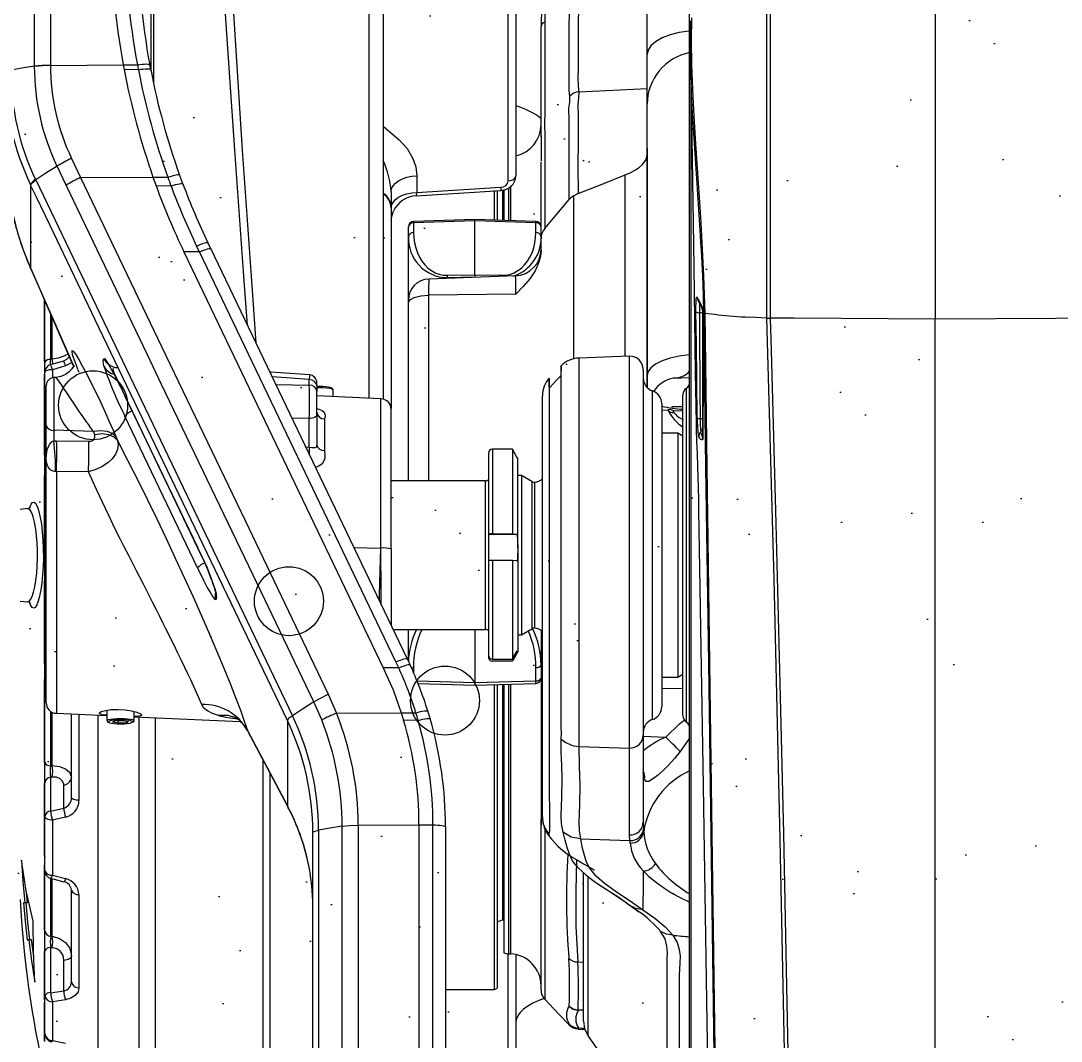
# Model space of a CAD drawing. Header units: millimetres. Extents: x -383313 to -161684, y -117025 to 99224.
# Drawn here: x -329098.6 to -328706.5, y 33481.5 to 33866.1 of the extents above; entities that cross this region are included whole.
import ezdxf

# ---------------------------------------------------------------- set-up
doc = ezdxf.new("R2010")
doc.units = ezdxf.units.MM
doc.header["$MEASUREMENT"] = 0
doc.linetypes.add('ESKD_shtrihpunktir', pattern=[18, 15, -1, 1, -1])
doc.layers.add('Робот', color=30, linetype='Continuous')

# ---------------------------------------------------------------- blocks, each defined once
blk = doc.blocks.new('ККМ-2.2.00.00.00 Пьедестал')
at = {"color": 140}
for centre in [(354.8, -684.7), (317.34, -743.5), (243.5, -817.34)]:
    blk.add_circle(centre, 13, dxfattribs=at)
blk = doc.blocks.new('Робот ABB IRB660_3.15 (сверху)')
at = {"layer": 'Робот', "color": 30}
for p, q in [((234.5, 605.45), (234.5, 404.62)), ((92.5, 560.97), (92.5, 10.36)), ((250.71, 382.17), (250.71, 548.96)), ((253.18, 548.22), (253.18, 377.51)), ((299.99, 525.76), (299.99, 360.97)), ((315.5, 360.3), (315.5, 524.95)), ((158, 450.54), (158, 515.35)), ((160.9, 516.35), (160.9, 450.24)), ((293.88, 361.24), (293.88, 515.73)), ((184.5, 402.45), (184.5, 510.13)), ((189.24, 509.35), (189.24, 401.67)), ((194.5, 401.62), (194.5, 509.3)), ((184.5, 422.38), (184.5, 486.03)), ((332.66, 482.92), (327.73, 483.94)), ((332.66, 468.34), (332.66, 482.92)), ((335.5, 483.34), (335.5, 468.43)), ((335.5, 482.62), (335.5, 480.82)), ((335.65, 483.04), (335.65, 468.76)), ((130.89, 481.01), (130.47, 481.68)), ((130.88, 481), (130.91, 481.02)), ((134.51, 478.64), (131.93, 478.77)), ((132.09, 478.43), (134.5, 478.27)), ((134.5, 478.27), (134.51, 478.61)), ((335.5, 480.58), (335.5, 480.53)), ((335.5, 480.46), (335.5, 466.07)), ((134.37, 478.21), (132.1, 478.36)), ((132.5, 475.6), (132.5, 419.7)), ((137.87, 477.06), (137.86, 476.73)), ((137.87, 477.08), (137.87, 477.06)), ((158, 471.68), (158, 475.05)), ((132.5, 471.52), (134.42, 471.55)), ((134.55, 471.42), (132.5, 471.38)), ((158, 450.54), (158, 471.68)), ((147.12, 467.22), (147.12, 467.22)), ((327.73, 467.6), (332.66, 468.34)), ((335.65, 467.58), (335.65, 449.45)), ((148.5, 463.79), (148.5, 399.63)), ((166, 463.75), (165, 463.17)), ((165, 348.78), (165, 463.17)), ((184.5, 463.75), (166, 463.75)), ((166, 463.75), (166, 348.81)), ((322.66, 427.91), (322.66, 463.05)), ((333.33, 464.9), (328.4, 464.17)), ((328.4, 464.17), (328.4, 452.66)), ((333.33, 447.94), (333.33, 464.9)), ((335.5, 466.07), (335.5, 449.11)), ((325.5, 460.86), (325.5, 426.19)), ((134.67, 453.3), (132.5, 453.4)), ((339.7, 451.17), (340.52, 445)), ((160.76, 450.25), (159.87, 450.29)), ((159.87, 450.29), (159.87, 348.63)), ((160.76, 348.65), (160.76, 450.25)), ((162.5, 348.7), (162.5, 449.84)), ((332.74, 447.98), (333.33, 447.94)), ((335.5, 449.11), (335.5, 441.55)), ((332.74, 443.66), (332.74, 422.07)), ((333.33, 443.62), (332.74, 443.66)), ((333.33, 421.91), (333.33, 443.62)), ((340.52, 445), (341.53, 445)), ((342.13, 445), (341.53, 445)), ((335.5, 441.55), (335.5, 416.32)), ((335.65, 441.32), (335.65, 416.72)), ((163, 437.5), (162.5, 437.5)), ((165, 438.23), (163, 437.5)), ((163, 348.72), (163, 437.5)), ((113.97, 432.68), (111.61, 434.41)), ((112.01, 434.16), (115.25, 431.87)), ((342.07, 431), (342.39, 427.27)), ((342.07, 431), (343.07, 431)), ((343.07, 431), (343.57, 431)), ((184.5, 419.59), (184.5, 422.38)), ((332.66, 420.56), (327.73, 421.89)), ((332.66, 399.88), (332.66, 420.56)), ((335.5, 418.94), (335.5, 398.53)), ((335.5, 416.32), (335.5, 414.22)), ((335.5, 413.61), (335.5, 413.82)), ((335.65, 413.26), (335.65, 386.09)), ((114.93, 408.52), (115.03, 407.59)), ((115.03, 407.59), (115.17, 405.46)), ((115.17, 405.46), (115.17, 372.7)), ((145.33, 406.06), (145.19, 406.19)), ((110, 400.58), (109.87, 403.11)), ((110, 367.86), (110, 400.58)), ((148.5, 328.47), (148.5, 401.86)), ((194.5, 401.62), (189.24, 401.67)), ((217.41, 401.81), (194.5, 401.62)), ((217.41, 401.71), (217.41, 401.81)), ((232.35, 403.66), (232.35, 403.66)), ((148, 398.57), (148, 239.93)), ((327.73, 398.72), (332.66, 399.88)), ((333.33, 396.44), (328.4, 395.3)), ((333.33, 383.66), (333.33, 396.44)), ((335.5, 398.53), (335.5, 385.76)), ((244.12, 362.36), (244.12, 394.49)), ((259.19, 366.04), (244.12, 394.49)), ((322.66, 359.98), (322.66, 392.44)), ((328.4, 395.3), (328.4, 386.63)), ((325.5, 391.19), (325.5, 359.86)), ((109.51, 384.37), (110, 381.76)), ((335.5, 385.76), (335.5, 378.21)), ((332.74, 383.62), (333.33, 383.66)), ((333.33, 379.35), (332.74, 379.31)), ((332.74, 379.31), (332.74, 359.21)), ((333.33, 358.87), (333.33, 379.35)), ((335.5, 378.21), (335.5, 346.51)), ((335.65, 377.96), (335.65, 346.87)), ((92.5, 368.99), (96.12, 373.97)), ((115.17, 372.7), (115.17, 225.02)), ((134.27, 372.06), (115.17, 372.7)), ((110, 368.27), (101.52, 368.54)), ((110, 230.02), (110, 367.86)), ((93.75, 237.11), (93.75, 362.89)), ((106.5, 361.93), (106.5, 238.07)), ((190.27, 361.71), (190.27, 361.74)), ((194.81, 362.27), (200.3, 362.23)), ((201.18, 359.4), (200.3, 362.23)), ((231.17, 362.12), (234.14, 355.33)), ((301.89, 360.89), (261.93, 362.63)), ((301.89, 362.32), (301.89, 358.9)), ((303.93, 362.69), (304.77, 363.17)), ((306.16, 362.34), (303.93, 362.69)), ((304.77, 363.17), (307.84, 363.3)), ((304.77, 362.56), (304.77, 363.17)), ((305.78, 362.12), (306.68, 362.1)), ((309.23, 362.46), (306.16, 362.34)), ((307.84, 363.3), (310.07, 362.94)), ((307.84, 362.41), (307.84, 363.3)), ((310.07, 362.94), (309.23, 362.46)), ((312.11, 358.45), (312.11, 362.32)), ((95, 360.45), (95, 239.55)), ((103, 242.84), (103, 357.16)), ((191.15, 358.78), (191.15, 358.82)), ((201.18, 359.4), (195.66, 359.45)), ((225.56, 359.57), (201.18, 359.4)), ((228.68, 352.44), (225.56, 359.57)), ((331.17, 359.61), (312.11, 360.44)), ((331.17, 268.49), (331.17, 359.61)), ((335, 355.61), (335, 263.49)), ((95, 350.21), (103, 350.37)), ((173.5, 349.03), (150.44, 348.35)), ((194.87, 348.4), (173.5, 349.03)), ((173.5, 347.99), (173.5, 349.03)), ((97, 346), (95, 344.85)), ((103, 346), (97, 346)), ((97, 254), (97, 346)), ((173.5, 347.99), (150.45, 347.31)), ((150.45, 347.31), (150.45, 342.36)), ((173.5, 328), (173.5, 347.99)), ((195.31, 347.35), (173.5, 347.99)), ((335.5, 346.51), (335.5, 341.41)), ((196.55, 342.36), (196.55, 344.4)), ((197.85, 341.3), (197.84, 341.35)), ((202.13, 342.48), (207.96, 342.43)), ((202.13, 342.48), (203.18, 340.24)), ((283.1, 185.65), (207.96, 342.43)), ((335.5, 341.41), (335.5, 339.31)), ((159.32, 339.95), (166.8, 339.95)), ((159.32, 301.98), (159.32, 339.19)), ((166.8, 339.19), (159.32, 339.19)), ((166.8, 301.98), (166.8, 339.19)), ((168.3, 336.77), (168.3, 338.44)), ((168.3, 302.09), (168.3, 337.68)), ((198.5, 339.9), (198.5, 328)), ((198.93, 338.98), (272.99, 184.45)), ((203.18, 340.24), (277.24, 185.71)), ((335.5, 339.31), (335.5, 316)), ((335.65, 341.12), (335.65, 309.67)), ((157.3, 297.23), (157.3, 336.39)), ((157.5, 336.02), (157.3, 336.39)), ((157.5, 336.77), (157.93, 336.77)), ((168.3, 336.02), (168.3, 336.77)), ((155.87, 330), (152, 327.77)), ((157.3, 330), (155.87, 330)), ((155.87, 270), (155.87, 330)), ((151, 272.5), (151, 327.5)), ((152, 272.23), (152, 327.77)), ((204.2, 328), (169.41, 328)), ((169.41, 328), (169.41, 272)), ((205, 297.66), (205, 326.32)), ((335.5, 316), (335.5, 309.34)), ((344.81, 317.28), (342.02, 317.58)), ((335.5, 309.34), (335.5, 302.96)), ((159.32, 301.98), (166.8, 301.98)), ((168.3, 292.25), (168.3, 302.22)), ((277.92, 304.8), (305.35, 247.57)), ((335.5, 302.96), (335.5, 269.62)), ((335.65, 302.64), (335.65, 300)), ((335.65, 300), (335.65, 269.93)), ((157.3, 297.23), (157.3, 263.51)), ((157.5, 292.25), (157.3, 297.23)), ((205, 297.66), (205, 245.04)), ((209.04, 297.31), (208.83, 297.32)), ((218.98, 297.14), (209.04, 297.31)), ((305.32, 240.06), (277.91, 297.25)), ((305.35, 239.98), (277.92, 297.21)), ((157.5, 292.25), (168.3, 292.25)), ((159.32, 260.05), (159.32, 292)), ((166.8, 292), (159.32, 292)), ((166.8, 260.05), (166.8, 292)), ((168.3, 292.12), (168.3, 292.25)), ((168.3, 261.56), (168.3, 292.12)), ((342.03, 282.42), (344.81, 282.72)), ((152, 272.23), (155.87, 270)), ((169.41, 272), (205, 272)), ((190.92, 201.96), (190.92, 272)), ((198.5, 272), (198.5, 204.83)), ((155.87, 270), (157.3, 270)), ((319.06, 268.57), (331.17, 268.49)), ((331.17, 268.49), (331.48, 268.48)), ((335.5, 269.62), (335.5, 262.7)), ((157.3, 263.61), (157.5, 263.23)), ((168.3, 262.32), (168.3, 263.98)), ((335, 263.49), (335, 251.04)), ((159.32, 260.05), (166.8, 260.05)), ((235.84, 259.3), (235.84, 248.49)), ((237.19, 259.16), (235.84, 259.3)), ((335.5, 262.7), (335.5, 253.7)), ((335.65, 262.35), (335.65, 231.78)), ((87.5, 255.59), (87.5, 207.77)), ((95, 255.15), (97, 254)), ((233, 247.16), (233, 258.48)), ((308.67, 255.57), (308.18, 256.76)), ((331.09, 256.86), (318.99, 257)), ((332.16, 256.88), (331.09, 256.86)), ((332.16, 252.94), (332.16, 256.88)), ((97, 254), (103, 254)), ((110, 250.34), (110, 253.65)), ((316.7, 254.64), (317.18, 253.44)), ((317.18, 253.44), (332.16, 252.94)), ((332.16, 233.07), (332.16, 252.94)), ((335, 251.85), (335, 244.39)), ((335, 251.04), (335, 236.06)), ((335.5, 253.7), (335.5, 231.02)), ((233, 247.16), (233, 238.34)), ((235.84, 248.49), (242.36, 248.38)), ((95, 245.71), (98.44, 245.62)), ((99.1, 244), (95, 244)), ((99.1, 244.53), (99.1, 244)), ((205, 169.07), (205, 244.65)), ((208, 35.19), (208, 241.14)), ((208.82, 241.02), (233, 239.97)), ((213.26, 240.83), (213.26, 34.85)), ((226.89, 240.23), (226.89, 237.68)), ((108.5, 236.88), (108.5, 149.11)), ((108.5, 205.79), (108.5, 236.88)), ((108.5, 197.46), (108.5, 236.88)), ((232, 236.88), (233, 236.89)), ((233, 236.29), (233, 238.34)), ((233, 236.29), (233, 235.02)), ((248.45, 235.67), (235.84, 235.88)), ((235.84, 235.88), (235.84, 233.83)), ((98.53, 233.28), (92.5, 233.06)), ((140.89, 228.85), (141.05, 232.35)), ((235.78, 232.03), (250.38, 230.98)), ((235.84, 233.83), (249.81, 232.83)), ((331.27, 233.02), (332.16, 233.07)), ((332.66, 230.08), (332.66, 233.13)), ((335.5, 231.51), (335.5, 227.26)), ((140.87, 228.53), (140.89, 228.85)), ((250.38, 230.98), (250.72, 230.93)), ((323.03, 229.98), (322.91, 230.33)), ((327.73, 228.65), (332.66, 230.08)), ((333.33, 228.14), (328.4, 226.73)), ((115.17, 225.02), (134.27, 225.69)), ((116.8, 225.08), (116.8, 156.67)), ((136.08, 225.92), (136.08, 164.61)), ((333.33, 226.2), (332.74, 226.03)), ((332.74, 226.03), (332.74, 210.46)), ((333.33, 209.11), (333.33, 226.2)), ((335.5, 227.26), (335.5, 204.09)), ((335.65, 226.88), (335.65, 203.81)), ((0, 90.1), (0, 210.98)), ((62.11, 210.65), (62.11, 210.65)), ((62.11, 73.96), (62.11, 210.65)), ((63.38, 210.61), (63.38, 210.61)), ((63.38, 210.61), (63.38, 74.23)), ((81.84, 209.44), (86.78, 208.89)), ((86.78, 208.89), (86.78, 208.89)), ((108.5, 146.63), (108.5, 205.79)), ((198.5, 204.83), (198.5, 179.92)), ((157.98, 201.64), (190.92, 201.96)), ((108.5, 187.43), (108.5, 197.46)), ((158.12, 194.66), (190.81, 195.91)), ((173.5, 194.36), (163.11, 194.51)), ((173.49, 195.25), (173.5, 195.25)), ((173.5, 195.25), (183.89, 195.4)), ((173.5, 195.25), (173.5, 195.25)), ((173.5, 194.36), (173.5, 195.25)), ((183.89, 194.51), (173.5, 194.36)), ((173.5, 194.36), (173.5, 173.94)), ((183.89, 195.4), (183.89, 195.64)), ((340.88, 160.45), (340.88, 191.81)), ((340.88, 191.81), (341, 191.61)), ((148.5, 184.99), (148.5, 180.74)), ((272.99, 184.45), (274.07, 182.21)), ((277.24, 185.71), (283.1, 185.65)), ((277.24, 185.71), (278.32, 183.47)), ((148.5, 180.74), (148.5, 151.75)), ((147.12, 176.88), (137.89, 165.97)), ((150.45, 178.41), (150.45, 174.69)), ((196.55, 174.69), (196.55, 178.41)), ((198.5, 179.92), (198.5, 176.19)), ((150.44, 174.19), (173.5, 173.45)), ((150.45, 174.69), (173.5, 173.94)), ((159.87, 173.89), (159.87, 160.81)), ((160.76, 161.48), (160.76, 173.86)), ((162.5, 162.17), (162.5, 173.8)), ((163, 164.59), (163, 173.79)), ((165, 162.5), (165, 173.66)), ((166, 173.69), (166, 162.54)), ((173.5, 173.94), (196.55, 174.69)), ((173.5, 173.45), (196.56, 174.19)), ((173.5, 173.94), (173.5, 173.45)), ((205, 168.82), (205, 169.07)), ((205, 162.98), (205, 168.82)), ((134.53, 163.72), (136.08, 164.61)), ((162.5, 162.5), (163, 162.5)), ((163, 162.5), (163, 164.59)), ((195.62, 164.53), (163.66, 162.53)), ((195.35, 163.29), (163.74, 161.31)), ((195.35, 157.04), (195.35, 163.29)), ((287.94, 160.88), (293.55, 160.83)), ((294.76, 157.46), (293.55, 160.83)), ((158, 94.01), (158, 157.06)), ((160.9, 158.85), (160.9, 95.8)), ((283.52, 159.98), (283.51, 160.02)), ((294.76, 157.46), (289.18, 157.51)), ((322.02, 157.65), (294.76, 157.46)), ((327.46, 160.57), (330.93, 153.36)), ((339.02, 158.44), (338.95, 158.58)), ((340.87, 160.48), (340.88, 160.45)), ((108.5, 149.11), (108.5, 124.05)), ((148.5, 141.88), (148.5, 151.41)), ((158, 124.31), (158, 149.46)), ((148.5, 142.22), (148.5, 100.78)), ((134.29, 125.38), (108.5, 124.05)), ((108.5, 124.05), (108.5, 111.27)), ((158, 119.79), (158, 121.57)), ((294.61, -118.25), (294.61, 121.72)), ((295.5, 117.54), (295.5, -84.57)), ((295.62, 116.94), (295.62, 116.97)), ((295.62, 116.94), (295.96, 115.16)), ((300.27, 117.02), (305.64, 116.97)), ((305.98, 115.16), (300.62, 115.21)), ((305.98, 115.16), (305.64, 116.97)), ((333.41, 115.38), (305.98, 115.16)), ((333.41, 115.27), (333.41, 115.38)), ((339.47, 115.81), (339.47, 115.7)), ((108.5, 111.27), (108.5, 95.13))]:
    blk.add_line(p, q, dxfattribs=at)
at = {"layer": 'Робот', "color": 30, "flags": 128}
for points in [[(0, 1515.56), (0, 1446.95), (0, 1378.17), (0, 1286.2), (0, 1193.95), (0, 1101.44), (0, 1008.56), (0, 915.44), (0, 822.11), (0, 746.16), (0, 670.08), (0, 593.89), (0.01, 517.59), (0, 441.07), (0, 364.45), (0, 287.75), (0, 210.98)], [(62.11, 210.65), (61.76, 222.8), (59.99, 288.11), (58.36, 353.37), (57.16, 404.85), (56.06, 456.3), (54.63, 530.94), (53.22, 615.99), (52.05, 700.91), (50.99, 796.04), (50.17, 891), (49.59, 985.73), (49.27, 1080.23), (49.22, 1174.47), (49.34, 1233.19), (49.55, 1291.81), (49.96, 1366.59), (50.56, 1441.17), (51.29, 1513.01)], [(52.67, 1512.88), (51.89, 1441.05), (51.27, 1369.69), (50.83, 1298.15), (50.8, 1291.72), (50.58, 1235.66), (50.47, 1179.5), (50.47, 1174.39), (50.53, 1080.16), (50.86, 985.67), (51.43, 890.94), (52.25, 796), (53.29, 700.87), (54.64, 603.13), (56.32, 505.21), (58.34, 407.13), (60.69, 308.92), (63.38, 210.61)], [(86.78, 208.89), (85.99, 266.87), (84.99, 340.69), (83.99, 414.45), (82.65, 512.69), (81.31, 610.81), (79.97, 708.78), (78.96, 782.14), (77.95, 855.41), (76.61, 952.97), (75.26, 1050.34), (73.91, 1147.52), (72.56, 1244.49), (71.21, 1341.25), (69.85, 1437.77), (68.83, 1510)], [(69.16, 1509.75), (70.16, 1437.53), (71.17, 1365.18), (72.18, 1292.71), (73.19, 1220.08), (74.2, 1147.33), (75.21, 1074.49), (76.22, 1001.53), (77.23, 928.45), (78.24, 855.26), (79.25, 782), (80.26, 708.64), (81.27, 635.2), (82.29, 561.67), (83.3, 488.04), (84.31, 414.34), (85.32, 340.59), (86.33, 266.78), (87.13, 208.84)], [(217.41, 401.81), (217.41, 520.27), (217.41, 600.77)], [(223.47, 595.19), (223.47, 575.07), (223.47, 402.2)], [(232.35, 403.66), (232.35, 423.41), (232.35, 502.43), (232.35, 581.44), (232.35, 595.84)], [(92.09, 119.3), (92.09, 142.03), (92.09, 229.7), (92.09, 317.32), (92.09, 404.87), (92.09, 483.05), (92.09, 561.17)], [(98.86, 443.26), (97.24, 446), (96.39, 448.63), (96.1, 451.16), (96.16, 453.62), (96.36, 456.03), (96.47, 458.38), (96.47, 465.22), (96.47, 471.62), (96.47, 481.75), (96.47, 490.56), (96.47, 498.02), (96.28, 501.89), (95.9, 505.28), (95.65, 508.19), (95.83, 510.56), (96.72, 512.39)], [(101.27, 510.81), (100.69, 509.89), (100.78, 508.66), (100.93, 505.7), (100.87, 501.06), (100.9, 495.35), (100.93, 488.58), (100.93, 480.76), (100.93, 471.88), (100.93, 461.94), (100.93, 452.42), (100.9, 449.91), (101.04, 447.33), (101.76, 444.64), (103.42, 441.79)], [(89.1, 283.22), (88.87, 297.77), (87.44, 386.99), (86.03, 476.12), (85.8, 490.75)], [(130.86, 421.06), (130.87, 422.91), (130.86, 428.01), (130.86, 437.29), (130.86, 445.74), (130.86, 453.35), (130.86, 460.11), (130.86, 466.04), (130.86, 471.14), (130.86, 475.43), (130.87, 477.15), (130.85, 478.88), (130.81, 480.54), (130.83, 480.98), (130.88, 481)], [(132.5, 475.6), (132.09, 478.42), (130.91, 481.02)], [(147.19, 467.28), (141.76, 472.99), (137.87, 477.08)], [(147.34, 467.11), (149.3, 467.83), (151.55, 468.84), (153.48, 469.94), (155.09, 471.12), (156.35, 472.37), (157.27, 473.67), (157.82, 475.02), (158, 476.41)], [(147.13, 403.02), (147.13, 414.63), (147.13, 426.51), (147.13, 437.99), (147.13, 443.57), (147.12, 448.86), (147.12, 453.73), (147.13, 458.01), (147.13, 461.57), (147.13, 464.25), (147.12, 466.19), (147.12, 467.19), (147.12, 467.22)], [(322.66, 463.05), (323.01, 464.62), (324.05, 466), (325.67, 467.02), (327.73, 467.6)], [(341.53, 445), (340.48, 452.87), (339.24, 461)], [(339.24, 461), (339.77, 449.5), (339.94, 438)], [(135.09, 414.78), (135.43, 426.68), (135.43, 439.98), (134.67, 453.3)], [(328.4, 452.66), (327.79, 452.57), (327.23, 452.44), (326.73, 452.28), (326.31, 452.08), (325.96, 451.86), (325.71, 451.62), (325.55, 451.36), (325.5, 451.1)], [(332.74, 443.66), (329.97, 444.42), (327.7, 445.94), (326.2, 448), (325.53, 450.48), (325.5, 451.1)], [(110.1, 433.69), (105.61, 436.87), (101.75, 440.08), (98.86, 443.26)], [(98.86, 443.26), (101.24, 442.81), (103.42, 441.79)], [(341.12, 445), (341.87, 438.27), (342.56, 431)], [(343.57, 431), (342.9, 438.01), (342.13, 445)], [(339.94, 438), (342.56, 426.54), (344.33, 415)], [(110.03, 418.99), (110.05, 421.75), (110.06, 424.57), (110.07, 427.38), (110.08, 429.55), (110.09, 431.67), (110.1, 433.69)], [(133.68, 406.93), (133.11, 409.9), (132.42, 412.61), (131.57, 415.24), (130.36, 417.79), (128.33, 420.34), (124.71, 423.56), (120.07, 426.86), (114.93, 430.26), (110.1, 433.69)], [(110.1, 433.69), (112.82, 433.18), (113.92, 432.59)], [(133.02, 419.25), (131.72, 420.38), (129.89, 421.83), (127.79, 423.37), (125.38, 425.01), (122.62, 426.77), (119.78, 428.63), (116.93, 430.59), (113.97, 432.68)], [(115.25, 431.87), (119.24, 429.05), (121.93, 427.22)], [(344.33, 415), (343.76, 423.04), (343.07, 431)], [(333.27, 421.84), (332.04, 422.17), (328.34, 423.15)], [(145.24, 406.23), (144.46, 407.19), (143.22, 408.61), (142.23, 409.62), (141.18, 410.59), (139.1, 412.25), (136.72, 413.82), (134.08, 415.37), (132.47, 416.3), (130.92, 417.21), (129.67, 417.94), (128.86, 418.4), (128.45, 418.59), (128.41, 418.57)], [(132.99, 419.21), (134.53, 417.82), (136.67, 415.21), (137.82, 412.73), (138.65, 410.17), (139.42, 407.42), (140.12, 404.4)], [(109.87, 403.11), (109.87, 403.16), (109.78, 404.16)], [(133.68, 406.93), (122.54, 407.33), (115.03, 407.59)], [(134.27, 372.06), (134.19, 379.55), (133.91, 386.85), (134.06, 393.93), (134.3, 400.82), (134.18, 403.89), (133.68, 406.93)], [(133.68, 406.93), (137.14, 406.24), (140.12, 404.4)], [(140.12, 404.4), (140.73, 401.23), (140.91, 398.07), (140.67, 391.18), (140.5, 384.11), (140.67, 379.26), (140.92, 374.31), (140.89, 369.3)], [(145.42, 233.31), (145.42, 233.3), (145.42, 234.13), (145.42, 235.78), (145.42, 238.25), (145.42, 241.5), (145.42, 245.48), (145.42, 250.15), (145.42, 255.48), (145.42, 261.34), (145.42, 267.7), (145.42, 274.49), (145.42, 281.58), (145.42, 288.87), (145.42, 296.33), (145.42, 303.81), (145.42, 311.27), (145.42, 318.61), (145.42, 325.7), (145.42, 332.45), (145.42, 338.82), (145.42, 344.67), (145.42, 349.96), (145.41, 354.63), (145.42, 358.6), (145.42, 362.13), (145.42, 364.81), (145.42, 366.94), (145.43, 368.79), (145.43, 370.66), (145.43, 381.97), (145.44, 389.36), (145.37, 396.36), (145.31, 399.42), (145.29, 401.97), (145.35, 403.9), (145.55, 405.11)], [(145.55, 405.11), (145.49, 405.92), (145.33, 406.06)], [(234.5, 404.62), (234.5, 404.62), (234.5, 404.62), (234.5, 404.61), (234.5, 404.6), (234.5, 404.6), (234.5, 404.59), (234.5, 404.58), (234.5, 404.56), (234.5, 404.54), (234.49, 404.52), (234.48, 404.48), (234.45, 404.43), (234.39, 404.35), (234.25, 404.24), (233.95, 404.09), (232.35, 403.66)], [(189.24, 401.67), (188.3, 401.69), (187.41, 401.74), (186.59, 401.81), (185.87, 401.91), (185.29, 402.03), (184.86, 402.16), (184.59, 402.3), (184.5, 402.45)], [(223.47, 402.2), (220.65, 401.93), (217.41, 401.81)], [(223.48, 402.2), (220.65, 401.88), (217.42, 401.71)], [(223.48, 402.2), (228.13, 402.9), (232.35, 403.66)], [(332.66, 399.88), (333.22, 399.84), (333.76, 399.76), (334.25, 399.63), (334.68, 399.46), (335.03, 399.26), (335.29, 399.03), (335.45, 398.79), (335.5, 398.53)], [(259.15, 366.19), (247.36, 388.44), (243.97, 394.85), (243.91, 394.96)], [(244.12, 394.49), (243.96, 394.86), (243.93, 394.92)], [(322.66, 392.44), (323.22, 392.4), (323.76, 392.32), (324.25, 392.21), (324.68, 392.05), (325.03, 391.87), (325.29, 391.66), (325.45, 391.43), (325.5, 391.19)], [(96.12, 373.97), (98.17, 376.58), (100.36, 378.96), (102.53, 381.1), (104.62, 383), (106.43, 384.46), (107.89, 385.29), (108.87, 385.29), (109.51, 384.37)], [(328.4, 386.63), (328.41, 386.32), (328.82, 385.14), (329.72, 384.25), (331.08, 383.72), (332.74, 383.62)], [(332.74, 379.31), (329.97, 379.61), (327.7, 380.47), (326.2, 381.77), (325.53, 383.42), (325.5, 383.84)], [(134.27, 225.73), (134.27, 225.86), (134.27, 226.56), (134.27, 227.8), (134.27, 229.51), (134.27, 231.7), (134.27, 234.46), (134.27, 237.68), (134.27, 241.26), (134.27, 245.24), (134.27, 249.74), (134.27, 254.6), (134.27, 259.64), (134.27, 264.96), (134.27, 270.69), (134.27, 276.63), (134.27, 282.57), (134.27, 288.63), (134.27, 294.94), (134.27, 301.29), (134.27, 307.46), (134.27, 313.57), (134.27, 319.77), (134.27, 325.81), (134.27, 331.51), (134.27, 336.99), (134.27, 342.36), (134.27, 347.43), (134.27, 352.01), (134.27, 356.24), (134.27, 360.18), (134.27, 363.69), (134.27, 366.3), (134.28, 368.57), (134.26, 370.51), (134.27, 372.06)], [(140.89, 369.3), (140.84, 367.27), (140.86, 364.58), (140.88, 361.28), (140.88, 356.76), (140.88, 351.51), (140.88, 345.63), (140.88, 339.17), (140.88, 332.2), (140.89, 324.84), (140.89, 317.16), (140.89, 309.25), (140.88, 301.24), (140.88, 293.22), (140.88, 285.26), (140.89, 277.51), (140.89, 270.05), (140.89, 262.94), (140.89, 256.32), (140.89, 250.25), (140.89, 244.79), (140.89, 240.05), (140.88, 236.07), (140.88, 232.88), (140.88, 230.54), (140.87, 229.08), (140.86, 228.51), (140.87, 228.53)], [(101.52, 368.54), (96.26, 363.62), (94.43, 362.11)], [(308.18, 256.76), (304.32, 264.19), (300.27, 272.19), (296.84, 279.13), (293.36, 286.3), (289.82, 293.71), (286.34, 301.12), (282.95, 308.47), (279.64, 315.76), (276.46, 322.9), (273.46, 329.75), (270.64, 336.34), (268.03, 342.57), (265.69, 348.33), (263.61, 353.62), (261.81, 358.39), (260.34, 362.53), (259.19, 366.04)], [(194.81, 362.27), (193.91, 362.04), (193.05, 361.85), (192.27, 361.7), (191.58, 361.6), (191.02, 361.55), (190.61, 361.56), (190.35, 361.62), (190.27, 361.71)], [(190.27, 361.71), (190.46, 361.07), (191.16, 358.78)], [(242.18, 360.51), (243.62, 361.62), (244.11, 362.36)], [(244.11, 362.36), (315.16, 214.12), (333.68, 175.48), (338.69, 165.02), (340.13, 162.02), (340.87, 160.48)], [(264.43, 361.04), (266.42, 360.4), (270.04, 360.42)], [(312.11, 360.35), (313.73, 360.15), (314.78, 359.84), (314.96, 359.44), (314.24, 358.98), (312.71, 358.54), (310.53, 358.22), (307.95, 358.12), (305.29, 358.27), (302.82, 358.65), (300.8, 359.19), (299.47, 359.76), (299, 360.25), (299.42, 360.59), (300.67, 360.76), (301.95, 360.79), (301.95, 360.79)], [(305.64, 361.55), (304.36, 361.64), (303.28, 361.77), (302.47, 361.95), (302, 362.16), (301.89, 362.32)], [(302.21, 362.87), (302.09, 362.79), (301.9, 362.46), (301.92, 362.31)], [(302.46, 362.94), (302.43, 362.91), (302.45, 362.7), (302.84, 362.51), (303.57, 362.34), (304.57, 362.2), (305.78, 362.12)], [(311.24, 363.1), (311.16, 363.13), (310.43, 363.3), (309.43, 363.43), (308.22, 363.51), (306.92, 363.54), (305.63, 363.51), (304.44, 363.42), (303.47, 363.28), (302.77, 363.11), (302.46, 362.94)], [(312.11, 362.32), (312.01, 362.16), (311.55, 361.96), (310.75, 361.78), (309.67, 361.64), (308.4, 361.55), (307.02, 361.52), (305.64, 361.55)], [(306.68, 362.1), (307.08, 362.1), (308.37, 362.13), (309.56, 362.22), (310.53, 362.35), (311.23, 362.53), (311.57, 362.73), (311.55, 362.93), (311.24, 363.1)], [(195.66, 359.45), (194.77, 359.19), (193.91, 358.98), (193.13, 358.81), (192.45, 358.7), (191.89, 358.64), (191.48, 358.64), (191.23, 358.7), (191.15, 358.78)], [(207.96, 342.43), (204.29, 350.8), (201.18, 359.4)], [(234.14, 355.33), (238.36, 357.98), (242.18, 360.51)], [(338.96, 158.58), (290.57, 259.55), (242.18, 360.51)], [(270.04, 360.42), (272.36, 359.65), (274.22, 358.71), (275.57, 357.61), (276.39, 356.34)], [(234.14, 355.33), (231.6, 353.89), (228.68, 352.44)], [(234.14, 355.33), (238.42, 346.41), (255.53, 310.7), (291.5, 235.64), (296.84, 224.5), (327.46, 160.57)], [(276.39, 356.34), (277.49, 353.73), (278.87, 350.61), (280.53, 346.99), (281.59, 344.75), (282.74, 342.32), (284, 339.71), (285.37, 336.91), (286.83, 333.92), (287.79, 331.99), (288.8, 329.94), (289.88, 327.78), (291.02, 325.51), (292.21, 323.12), (293.47, 320.63), (294.78, 318.02), (296.45, 314.73), (298.51, 310.69), (300.94, 305.93), (303.75, 300.43), (305.56, 296.88), (307.09, 293.88), (308.32, 291.42), (309.83, 288.34), (311.28, 285.35), (312.67, 282.46), (316.01, 275.28), (319.06, 268.57)], [(322.02, 157.65), (291.4, 221.56), (260.05, 286.98), (228.68, 352.44)], [(202.13, 342.48), (201.28, 342.13), (200.47, 341.81), (199.73, 341.56), (199.08, 341.37), (198.55, 341.25), (198.16, 341.2), (197.92, 341.24), (197.85, 341.3)], [(197.85, 341.3), (198.11, 340.72), (198.93, 338.98)], [(157.5, 336.77), (159.14, 339.64), (159.32, 339.95)], [(159.32, 339.19), (159.14, 338.88), (157.5, 336.02)], [(203.18, 340.24), (202.34, 339.87), (201.53, 339.54), (200.8, 339.27), (200.16, 339.07), (199.63, 338.94), (199.24, 338.89), (199, 338.92), (198.93, 338.98)], [(157.3, 336.39), (157.41, 336.68), (157.5, 336.77)], [(148.28, 328.64), (148.08, 329.8), (148, 329.94)], [(208.8, 318.4), (208.8, 316.29), (208.81, 308.79), (208.82, 303.09), (208.83, 297.32), (208.83, 297.32), (208.83, 297.32)], [(337.22, 285.81), (336.81, 288.35), (336.48, 291.23), (336.24, 294.36), (336.11, 297.65), (336.08, 300.98), (336.17, 304.28), (336.36, 307.44), (336.65, 310.4), (337.02, 313.08), (337.47, 315.4), (337.99, 317.32), (338.54, 318.75), (339.12, 319.66), (339.7, 320.01), (340.27, 319.78), (340.81, 318.97), (341.11, 318.14)], [(209.04, 297.31), (209.28, 306.19), (209.47, 314.97), (209.51, 316.92)], [(271.04, 313.94), (270.8, 315.87), (271.04, 316.77)], [(271.04, 316.77), (271.3, 316.69), (271.74, 316.21), (272.41, 315.24), (273.25, 313.84), (274.28, 312), (275.43, 309.83), (276.65, 307.4), (277.92, 304.8)], [(271.33, 312.87), (271.29, 313.25), (271.04, 313.94)], [(271.36, 312.88), (271.17, 313.66), (271.1, 313.7)], [(342.02, 317.56), (341.48, 317.41), (340.88, 316.74), (340.31, 315.58), (339.77, 313.94), (339.28, 311.89), (338.88, 309.51), (338.57, 306.84), (338.36, 304.03), (338.27, 301.11), (338.28, 298.21), (338.4, 295.36), (338.62, 292.65), (338.93, 290.15), (339.41, 287.51), (339.91, 285.58), (340.45, 284.08), (341.03, 283.05), (341.62, 282.51), (342.02, 282.48)], [(157.3, 297.23), (157.41, 301.02), (157.5, 302.22)], [(157.5, 302.22), (157.76, 302.18), (159.32, 301.98)], [(208.83, 297.32), (208.83, 292.25), (208.83, 287.25), (208.83, 282.22), (208.83, 277.34), (208.83, 272.77), (208.83, 268.41), (208.83, 264.16), (208.83, 260.2), (208.83, 256.64), (208.83, 253.4), (208.83, 250.42), (208.83, 247.82), (208.83, 245.68), (208.83, 243.92), (208.83, 242.54), (208.83, 241.6), (208.83, 241.11), (208.83, 241.07)], [(159.32, 292), (157.76, 292.21), (157.5, 292.25)], [(90.04, 250.27), (89.99, 252.72), (89.85, 257.05), (89.69, 261.63), (89.52, 266.64), (89.39, 270.61), (89.28, 274.67), (89.18, 278.94), (89.1, 283.22)], [(341.21, 282.14), (341.19, 282.04), (340.7, 280.81), (340.16, 280.13), (339.6, 280.01), (339.02, 280.45), (338.43, 281.47), (337.88, 283.03), (337.22, 285.81)], [(230.13, 260.5), (229.95, 262.37), (229.98, 263.4), (230.31, 264.48), (231.04, 265.53), (232.24, 266.45), (233.46, 266.93)], [(308.18, 256.76), (307.87, 258.45), (308.11, 260.19), (308.89, 261.94), (310.14, 263.63), (311.83, 265.18), (313.91, 266.57), (316.35, 267.72), (319.06, 268.57)], [(331.48, 268.48), (331.93, 268.46), (332.38, 268.35), (333.21, 267.92), (333.59, 267.6), (333.93, 267.21), (334.23, 266.75), (334.49, 266.23), (334.86, 264.99), (335, 263.49)], [(157.5, 263.23), (157.76, 262.76), (159.32, 260.05)], [(335, 263.49), (334.59, 260.15), (333.79, 258.29), (333.01, 257.38), (332.59, 257.08), (332.16, 256.88)], [(230.13, 248.62), (230.13, 251.9), (230.13, 255.93), (230.13, 260.5)], [(235.84, 259.3), (234.87, 259.35), (233.91, 259.38), (233.47, 259.35), (233.25, 259.27), (233.13, 259.14), (233.05, 258.97), (233.01, 258.75), (233, 258.48)], [(235.84, 259.3), (235.87, 261.26), (235.87, 261.91)], [(87.44, 207.17), (87.45, 231.76), (87.46, 256.27)], [(87.46, 256.27), (87.46, 256.28), (87.55, 256.4)], [(87.54, 255.96), (87.46, 256.27), (87.46, 256.27)], [(308.18, 256.76), (309.43, 255.46), (311.44, 254.59), (313.98, 254.32), (316.7, 254.64)], [(323.03, 229.98), (323.62, 228.48), (324.14, 227.14), (324.91, 224.91), (325.27, 223.48), (325.21, 222.91), (324.74, 223.23), (323.88, 224.4), (322.73, 226.28), (321.3, 228.83), (319.74, 231.77), (318.03, 235.12), (316.31, 238.61), (314.58, 242.25), (312.91, 245.83), (311.34, 249.33), (309.91, 252.59), (308.67, 255.57)], [(308.67, 255.57), (309.92, 254.26), (311.93, 253.4), (314.47, 253.12), (317.18, 253.44)], [(317.18, 253.44), (318.31, 251.86), (318.98, 250.93), (319.33, 250.42), (319.52, 250.16), (319.61, 250.03), (319.66, 249.96), (319.68, 249.93), (319.69, 249.91), (319.7, 249.9), (319.7, 249.9), (319.7, 249.9), (319.7, 249.89), (319.7, 249.89), (319.7, 249.89), (319.7, 249.89), (319.7, 249.89), (319.7, 249.89), (319.7, 249.89), (319.7, 249.89), (319.7, 249.89), (319.71, 249.89), (319.71, 249.89), (319.71, 249.88), (319.72, 249.87), (319.73, 249.85), (319.77, 249.8), (319.85, 249.68), (320.08, 249.37), (320.71, 248.47), (321.22, 247.73), (321.84, 246.84), (322.56, 245.79), (323.42, 244.52), (324.2, 243.38), (324.89, 242.36), (325.49, 241.46), (326.51, 239.94), (327.41, 238.58), (328.2, 237.39), (329.39, 235.6), (329.87, 234.88), (330.28, 234.28), (330.95, 233.36), (331.27, 233.02), (331.27, 233.04)], [(88.81, 208.6), (88.77, 214.54), (88.63, 238.3), (88.56, 248.54)], [(89.62, 248.26), (89.97, 220.19), (90.11, 208.31)], [(92.21, 111.95), (91.6, 150.55), (90.97, 191.3), (90.35, 231.17), (90.05, 250.27)], [(233, 244.73), (232.21, 244.93), (230.99, 245.49), (230.24, 246.13), (229.93, 246.8), (229.92, 247.45), (230.13, 248.62)], [(233, 247.16), (233.05, 247.41), (233.21, 247.65), (233.47, 247.88), (233.82, 248.07), (234.25, 248.24), (234.74, 248.37), (235.28, 248.45), (235.84, 248.49)], [(100.59, 245.52), (100.51, 245.07), (100.15, 244.99), (99.5, 245.14), (98.32, 245.62)], [(98.44, 245.62), (98.46, 245.62), (98.66, 245.67), (98.69, 245.73), (98.52, 246.09), (98.45, 246.2)], [(100.59, 245.52), (102.82, 245.28), (103, 245.26)], [(309.79, 229.56), (309.84, 229.99), (309.45, 231.14), (308.53, 233.17), (307.85, 234.61), (307.04, 236.31), (306.42, 237.62), (305.81, 238.91), (305.27, 240.08)], [(313.25, 225.85), (312.93, 226.01), (312.34, 226.77), (311.51, 228.08), (310.48, 229.89), (309.28, 232.1), (307.96, 234.68), (307.03, 236.54), (306.17, 238.28), (305.35, 239.98)], [(140.99, 232.42), (142.43, 233.72), (145.16, 236.81)], [(145.41, 236.59), (145.41, 235.33), (145.42, 233.31), (145.42, 233.31)], [(226.89, 237.68), (227, 237.51), (227.46, 237.31), (228.27, 237.13), (229.34, 236.99), (230.62, 236.91), (232, 236.88)], [(226.92, 237.66), (226.94, 237.44), (227.1, 237.2), (227.36, 237.02), (227.86, 236.84), (228.62, 236.68), (229.63, 236.56), (230.78, 236.48), (232, 236.46), (232.64, 236.46), (233, 236.48)], [(92.5, 224.47), (92.8, 224.49), (96.4, 224.95), (99.84, 225.7), (102.9, 226.73), (105.38, 227.99), (107.16, 229.38), (108.18, 230.82), (108.5, 232.24)], [(250.38, 231.01), (250.38, 230.99), (250.42, 231.23), (250.45, 231.49)], [(324.23, 228.78), (324.67, 228.94), (325.37, 229.74), (326.38, 230.83), (327.76, 231.9), (329.45, 232.68), (331.28, 233.02)], [(313.25, 228.76), (313.5, 226.78), (313.25, 225.85)], [(322.91, 230.33), (322.7, 230.92), (322.7, 230.99)], [(340.88, 191.81), (332.66, 210.6), (324.64, 228.93)], [(341.01, 191.59), (340.98, 191.64), (338.68, 196.9), (335.61, 203.92), (325.16, 227.8), (324.66, 228.94)], [(325.35, 227.36), (325.67, 227.67), (327.73, 228.65)], [(332.66, 230.08), (333.22, 230.11), (333.76, 230.17), (334.25, 230.26), (334.68, 230.37), (335.03, 230.51), (335.29, 230.67), (335.45, 230.84), (335.5, 231.02)], [(328.4, 226.73), (327.22, 226.18), (326.3, 225.3), (326.28, 225.26)], [(276.36, -118.88), (273.46, -61.96), (270.49, -6.84), (267.43, 46.45), (264.3, 97.86), (261.09, 147.34), (257.81, 194.86), (255.99, 219.92)], [(259.17, 213.31), (260.54, 194.85), (263.93, 147.37), (267.25, 97.92), (270.49, 46.56), (273.64, -6.68), (276.72, -61.75), (279.71, -118.61)], [(-62.11, 210.65), (-45.57, 210.74), (-22.79, 210.86), (0, 210.98)], [(0, 210.98), (17.68, 210.89), (35.36, 210.79), (53.04, 210.7), (62.11, 210.65)], [(63.38, 210.61), (63.06, 210.62), (62.11, 210.65)], [(63.38, 210.61), (67.49, 210.44), (70.16, 210.3)], [(87.13, 208.84), (87.12, 208.84), (86.78, 208.89)], [(91.79, 97.48), (91.88, 106.14), (91.75, 115.15), (91.41, 124.52), (90.89, 134.56), (90.24, 145.01), (89.52, 155.84), (88.89, 165.13), (88.29, 174.66), (87.72, 184.62), (87.24, 194.74), (86.98, 201.8), (86.78, 208.89)], [(87.13, 208.84), (87.32, 201.85), (87.58, 194.85), (88.05, 185.1), (88.23, 181.96)], [(90.11, 208.31), (90.12, 206.47), (90.08, 204.63), (89.98, 203.3), (89.83, 202.63), (89.64, 202.7)], [(87.44, 207.17), (87.45, 207.17), (87.5, 207.77)], [(87.44, 207.17), (87.45, 207.17), (87.56, 207.23)], [(87.58, 206.77), (87.45, 207.16), (87.44, 207.17)], [(87.56, 207.23), (87.68, 207.13), (87.85, 206.8)], [(198.5, 204.83), (197.93, 203.77), (196.3, 202.85), (193.85, 202.22), (190.92, 201.96)], [(148.5, 184.99), (148.71, 187.3), (149.3, 189.57), (150.76, 192.78), (152.73, 195.78), (155.24, 198.78), (157.96, 201.62), (157.98, 201.64)], [(157.98, 201.64), (157.98, 201.64), (157.98, 201.11), (158.02, 198.07), (158.06, 195.87), (158.1, 194.76), (158.12, 194.81)], [(190.81, 196.04), (190.82, 196), (190.85, 196.96), (190.89, 198.87), (190.91, 201.51), (190.92, 201.96), (190.92, 201.96), (190.92, 201.96)], [(163.11, 194.51), (161.57, 194.42), (160.06, 194.09), (158.59, 193.53), (157.2, 192.75), (155.89, 191.76), (154.69, 190.57), (153.61, 189.2), (152.68, 187.67), (151.89, 186), (151.26, 184.21), (150.81, 182.33), (150.54, 180.39), (150.45, 178.41)], [(196.55, 178.41), (196.46, 180.39), (196.19, 182.33), (195.74, 184.21), (195.11, 186), (194.32, 187.67), (193.39, 189.2), (192.31, 190.57), (191.11, 191.76), (189.8, 192.75), (188.41, 193.53), (186.94, 194.09), (185.43, 194.42), (183.89, 194.51)], [(277.24, 185.71), (276.4, 185.34), (275.59, 185.01), (274.86, 184.74), (274.22, 184.54), (273.69, 184.41), (273.3, 184.36), (273.06, 184.39), (272.99, 184.45)], [(88.23, 181.96), (88.6, 175.43), (89.23, 165.78), (89.87, 156.32), (90.41, 148.54), (90.91, 140.95), (91.36, 133.49), (91.74, 126.25), (92.03, 119.03), (92.21, 112.04), (92.25, 105.2), (92.16, 98.58)], [(278.32, 183.47), (277.47, 183.1), (276.67, 182.77), (275.93, 182.5), (275.29, 182.3), (274.77, 182.17), (274.38, 182.12), (274.14, 182.15), (274.07, 182.21)], [(147.09, 99.1), (147.1, 100.27), (147.12, 107.46), (147.13, 112.45), (147.13, 117.04), (147.12, 121.34), (147.11, 125.18), (147.11, 128.65), (147.12, 131.67), (147.13, 134.25), (147.14, 136.25), (147.14, 138.68), (147.13, 140.63), (147.12, 142.45), (147.12, 144.47), (147.13, 148.75), (147.12, 152.87), (147.12, 161.58), (147.12, 176.88)], [(205, 173.76), (204.67, 171.79), (204.05, 170.31)], [(205, 169.23), (204.82, 168.1), (204.27, 167.01), (203.39, 165.99), (202.19, 165.1), (200.74, 164.36), (199.07, 163.8), (197.25, 163.44), (195.35, 163.29)], [(136.08, 164.61), (137.37, 165.43), (137.89, 165.97)], [(137.89, 165.97), (137.96, 154.71), (137.93, 145.45), (137.85, 136.19), (137.99, 131.57), (137.69, 129.24), (137.66, 126.94)], [(134.53, 163.72), (125.52, 160.2), (116.8, 156.67)], [(134.29, 125.38), (134.32, 127.7), (134.63, 130.04), (134.48, 134.66), (134.57, 143.93), (134.6, 153.19), (134.53, 163.72)], [(195.35, 163.29), (195.45, 163.76), (195.57, 164.3), (195.62, 164.52), (195.62, 164.5)], [(205, 162.98), (204.82, 161.84), (204.27, 160.75), (203.39, 159.74), (202.19, 158.85), (200.74, 158.11), (199.07, 157.55), (197.25, 157.18), (195.35, 157.04)], [(287.94, 160.88), (287.06, 160.59), (286.23, 160.33), (285.46, 160.12), (284.79, 159.97), (284.24, 159.88), (283.84, 159.86), (283.59, 159.91), (283.52, 159.98)], [(208, 138.34), (205.31, 140.54), (201.92, 143.43), (199.01, 146.75), (196.83, 150.42), (195.74, 153.62), (195.35, 157.04)], [(283.52, 159.98), (283.63, 159.67), (284.73, 156.66)], [(289.18, 157.51), (288.29, 157.22), (287.45, 156.98), (286.68, 156.78), (286.01, 156.64), (285.46, 156.56), (285.06, 156.54), (284.81, 156.59), (284.73, 156.66)], [(325.46, 150.46), (322.02, 157.65), (322.02, 157.65)], [(330.93, 153.36), (335.14, 156.03), (338.95, 158.58)], [(340.87, 160.48), (340.38, 159.72), (338.96, 158.58)], [(116.8, 156.67), (114.66, 155.71), (112.88, 154.73), (111.4, 153.72), (110.25, 152.72), (108.92, 150.91), (108.5, 149.11)], [(137.66, 126.94), (137.76, 126.32), (137.89, 124.26), (137.94, 121.45), (137.92, 117.93), (137.9, 114.01), (137.89, 109.53), (137.88, 104.57), (137.84, 98.98), (137.58, 92.96), (136.92, 86.67)], [(133.64, 86.56), (134.27, 92.55), (134.49, 98.27), (134.51, 103.59), (134.52, 108.44), (134.54, 112.82), (134.57, 116.65), (134.58, 120.06), (134.53, 122.79), (134.39, 124.78), (134.29, 125.38)], [(300.27, 117.02), (299.35, 116.87), (298.48, 116.76), (297.67, 116.68), (296.97, 116.65), (296.4, 116.67), (295.97, 116.73), (295.71, 116.83), (295.62, 116.94)], [(300.62, 115.21), (299.7, 115.06), (298.82, 114.96), (298.01, 114.89), (297.31, 114.86), (296.74, 114.88), (296.31, 114.95), (296.05, 115.05), (295.96, 115.16)], [(333.41, 115.27), (336.65, 115.41), (339.47, 115.7)], [(333.41, -83.57), (333.41, 6.77), (333.41, 44.73), (333.41, 115.27)], [(339.47, 115.7), (344.13, 116.43), (348.35, 117.21)], [(339.47, 115.7), (339.47, 95.94), (339.47, 16.93), (339.47, -47.19), (339.47, -82.35)], [(92.5, 102.51), (92.79, 102.52), (96.39, 103.04), (99.84, 103.89), (102.9, 105.05), (105.38, 106.47), (107.15, 108.04), (108.18, 109.67), (108.5, 111.27)]]:
    blk.add_lwpolyline(points, dxfattribs=at)
at = {"layer": 'Робот'}
for radius in [3150, 1054]:
    blk.add_circle((0, 0), radius, dxfattribs=at)
at = {"layer": 'Робот', "color": 30, "linetype": 'ESKD_shtrihpunktir', "ltscale": 15}
blk.add_circle((0, 0), 710, dxfattribs=at)
at = {"layer": 'Робот', "color": 30}
for centre, radius, start, end in [((46.35, 426.56), 100.56, 33.2339, 56.9005), ((-54.54, 407.78), 400, 3.1548, 12.719), ((333.28, 482.79), 0.636, 106.2024, 167.7045), ((332.77, 480.19), 2.74, 5.7311, 92.4465), ((332.5, 480.46), 3, 0, 78.4407), ((134.43, 473.91), 4.66, 42.3813, 89.0635), ((134.58, 477.92), 0.366, 103.532, 126.226), ((129.53, 474.84), 5.9, 326.0568, 34.898), ((134.35, 473.32), 4.9, 44.1682, 89.7775), ((134.24, 473.28), 5, 43.6176, 87.0148), ((132.79, 473.29), 6.13, 326.7759, 34.1901), ((306.19, 463.43), 171.82, 177.3351, 183.3796), ((133.97, 470.96), 0.742, 37.7966, 52.1299), ((134.19, 466.46), 5.09, 42.9066, 87.3649), ((134.31, 466.33), 5.09, 44.9633, 87.2965), ((305.98, 462.04), 168.25, 177.313, 183.4032), ((143.5, 463.9), 5, 359.9991, 42.6354), ((317.6, 463.84), 10.81, 1.7582, 20.3592), ((332.86, 465.68), 2.67, 8.4591, 94.3985), ((322.59, 464.59), 10.74, 1.6282, 20.4106), ((322.89, 460.42), 2.64, 9.6281, 95.1368), ((328.82, 460.88), 3.32, 97.3528, 180.377), ((333.57, 467.04), 2.16, 263.4181, 333.2985), ((160.5, 462.28), 12, 180, 267), ((134.63, 448.05), 5.25, 49.7038, 89.6304), ((-145.29, 429.58), 284.21, 356.5952, 4.5351), ((332.9, 452.48), 4.51, 177.7039, 267.9788), ((160.5, 445.26), 5, 66.4218, 87), ((343.32, 445.82), 10.8, 168.4559, 191.5441), ((333.57, 450.08), 2.16, 263.4181, 333.2985), ((318.98, 445.78), 14.5, 351.429, 8.571), ((-87.24, -1548.06), 2000, 84.66087, 84.84378), ((333.12, 441.23), 2.4, 7.6489, 85.148), ((136.24, 470.11), 43.36, 220.7884, 236.0217), ((310.14, 432.19), 75.64, 179.9169, 191.5706), ((70.33, 378.64), 56.61, 45.4643, 66.9428), ((69.1, 388.25), 45.86, 37.6298, 59.3181), ((323.07, 425.38), 2.56, 18.4755, 99.2155), ((329.17, 428.26), 6.52, 183.0067, 257.2253), ((328.84, 426.46), 3.34, 184.6087, 261.407), ((329.54, 421.79), 1.82, 131.3061, 176.6293), ((334.52, 420.45), 1.87, 131.9611, 176.4264), ((333.1, 418.04), 2.57, 20.6524, 99.8819), ((332.5, 418.94), 3, 0, 75.0596), ((109.95, 413.88), 5.11, 89.0793, 152.4099), ((86.44, 402.56), 23.4, 3.9128, 35.7953), ((97.66, 406.83), 17.35, 5.5888, 44.5098), ((314.46, 432.59), 79.96, 191.064, 208.1043), ((313.13, 431.95), 78.52, 190.96, 208.4913), ((114.74, 403.53), 5, 87.855, 172.7608), ((80.29, 408.54), 29.82, 294.1713, 351.5515), ((114.84, 402.61), 4.99, 87.8085, 174.2806), ((114.95, 400.52), 4.95, 87.3623, 179.2778), ((136.45, 398.74), 11.53, 359.9362, 39.5099), ((138.04, 398.56), 9.96, 0.0095, 41.0993), ((332.32, 404.65), 97.82, 180.0147, 205.6157), ((331.13, 402.46), 146.63, 180.0056, 196.1242), ((331.3, 401.69), 142.07, 180.0071, 196.1059), ((331.37, 401.64), 136.87, 180.005, 196.7349), ((331.07, 401.82), 113.65, 180.0523, 201.823), ((331.81, 402.21), 108.34, 180.0068, 201.7208), ((332.12, 403.69), 99.77, 180.0213, 205.6508), ((329.08, 392.44), 6.42, 102.1694, 180.0679), ((313.09, 394.08), 15.35, 4.5667, 17.5992), ((318.12, 395.26), 15.25, 4.4363, 17.6221), ((333.11, 398.84), 2.41, 275.1689, 352.6479), ((329.54, 391.42), 4.05, 106.434, 183.2037), ((114.45, 383.54), 5.01, 170.4339, 207.3754), ((328.69, 383.43), 3.21, 95.1689, 172.6479), ((333.11, 386.06), 2.41, 275.1689, 352.6479), ((343.27, 381.47), 10.74, 168.4247, 191.5753), ((319.51, 381.51), 13.98, 351.1264, 8.8736), ((333.58, 377.2), 2.16, 27.6508, 96.8443), ((359.52, 630.58), 367.73, 224.2522, 225.4455), ((84.96, 404.68), 39.75, 294.6168, 309.0372), ((114.93, 367.78), 4.93, 87.1765, 179.0608), ((133.91, 361.87), 10.19, 46.8162, 87.9821), ((95.5, 365.33), 3, 180, 234.3147), ((105, 366.7), 5, 287.4576, 0), ((269.32, 371.14), 11.37, 205.3138, 244.2384), ((275.56, 374.97), 18.65, 208.6032, 272.5472), ((92, 360.45), 3, 0, 54.3147), ((108, 357.16), 5, 107.4576, 180), ((331.66, 401.77), 142.43, 196.1006, 197.2888), ((204.34, 413.65), 58.1, 291.4243, 297.5019), ((256.43, 305.16), 56.91, 76.167, 83.3504), ((311.32, 362.31), 0.764, 0.9773, 83.7583), ((331.16, 402.43), 146.65, 197.3016, 204.6134), ((332.33, 401.83), 143.09, 197.2313, 204.5051), ((331, 355.61), 4, 0, 87.5), ((150.5, 346.35), 2, 91.6899, 180), ((150.09, 345.58), 1.77, 78.3757, 154.2539), ((166.5, 347.93), 16.06, 178.5184, 182.2144), ((334.91, 346.27), 0.643, 22.3747, 81.565), ((150.09, 340.63), 1.77, 78.3757, 154.2539), ((177.35, 340.98), 28.85, 179.1687, 207.5095), ((182.65, 341.86), 32.21, 179.1185, 204.4397), ((164.67, 341.83), 31.89, 334.2994, 0.9522), ((196.52, 338.55), 3.81, 75.1937, 89.4861), ((332.53, 341.41), 2.97, 0.0152, 33.7469), ((166.8, 338.45), 1.5, 359.804, 89.8924), ((166.8, 337.69), 1.5, 359.849, 89.8473), ((169.78, 340.89), 28.71, 333.3186, 358.4204), ((332.53, 339.31), 2.97, 0.0152, 33.7469), ((334.92, 338.9), 0.712, 35.1592, 83.4066), ((151, 331.5), 4, 221.1443, 270), ((151, 329.5), 2, 270, 300), ((169.41, 329.5), 1.5, 222.0287, 270), ((342.03, 319.07), 1.46, 222.472, 269.9013), ((268.01, 315.31), 3.36, 332.5588, 25.679), ((375.5, 347.1), 109.59, 197.6119, 207.0819), ((334.99, 314.96), 1.16, 63.5522, 89.267), ((332.83, 316), 2.67, 324.3831, 359.8199), ((367.68, 343.86), 101.19, 197.8322, 207.3903), ((332.83, 309.35), 2.67, 324.3831, 359.8199), ((167.25, 305.93), 3.98, 263.4817, 285.2634), ((272.15, 310.07), 7.82, 293.3161, 317.5682), ((335.05, 298.89), 4.09, 83.6456, 90.6552), ((207.9, 308.62), 11.34, 255.1731, 274.6754), ((167.19, 296.79), 4.8, 265.3497, 283.3954), ((342.06, 280.9), 1.5, 91.5461, 137.9184), ((151, 268.5), 4, 90, 139.6209), ((151, 270.5), 2, 60, 90), ((169.41, 270.5), 1.5, 90, 137.9713), ((471.56, 261.79), 152.65, 177.4541, 181.797), ((485.09, 261.52), 154.08, 177.4073, 181.7341), ((413.81, 267.47), 82.34, 179.2917, 187.3859), ((334.99, 270.01), 0.643, 271.1617, 322.9563), ((333.1, 262.68), 2.4, 0.3917, 37.65), ((166.8, 261.55), 1.5, 270.1779, 0.1257), ((230.45, 257.91), 2.61, 12.6406, 97.1008), ((89.3, 255.59), 1.8, 168.3792, 179.9819), ((142.72, 271.55), 57.35, 195.7763, 198.3699), ((87.72, 254.9), 1.51, 25.5259, 96.6837), ((86.08, 255.5), 3, 317.4872, 0.7882), ((51.49, 249.14), 38.14, 358.6854, 9.6766), ((318.56, 255.12), 1.93, 77.2449, 194.6128), ((333.1, 253.68), 2.4, 0.3917, 37.65), ((90.43, 251.47), 2.93, 136.6292, 179.9312), ((64.66, 249.73), 23.93, 357.1359, 8.991), ((85.79, 237.91), 16.64, 27.2034, 56.4053), ((332.5, 250.39), 2.58, 14.6063, 97.7269), ((334.89, 254.04), 0.702, 279.2353, 330.7297), ((88.43, 249.97), 1.44, 229.5315, 275.1772), ((88.65, 246.72), 1.82, 57.8189, 92.8016), ((91.65, 241), 8.56, 37.4358, 67.002), ((230.21, 245.83), 2.8, 4.2459, 91.6387), ((656.6, 242.18), 420.81, 179.1418, 180.8582), ((299.55, 252.87), 7.86, 293.1901, 317.5397), ((180.35, 184.04), 140.22, 18.5959, 26.938), ((88.41, 167.8), 77.48, 79.1443, 85.1195), ((98.43, 243.83), 1.79, 77.029, 89.6494), ((98.72, 243.34), 2.87, 49.2596, 95.2564), ((209, 245.02), 4, 179.9988, 267.347), ((92, 239.55), 3, 305.6853, 0), ((108, 242.84), 5, 180, 252.5424), ((138, 239.9), 10, 318.3962, 0.0073), ((95.5, 234.67), 3, 125.6853, 180), ((96.38, 244.72), 11.65, 280.7461, 326.3043), ((105, 233.3), 5, 0, 72.5424), ((235.72, 238.61), 2.74, 185.8532, 272.5413), ((235.72, 236.57), 2.74, 185.8532, 272.5413), ((332, 236.06), 3, 273, 0), ((98.22, 225.27), 7.89, 88.1109, 136.4789), ((236, 235.02), 3, 180, 265.2063), ((195.34, 234.24), 40.51, 356.8723, 359.4245), ((308.22, 226.32), 5.59, 25.8755, 80.5618), ((115, 230.02), 5, 180, 272), ((133.99, 235.41), 9.7, 271.641, 315.0166), ((307.81, 223.3), 6.01, 25.1018, 86.8343), ((337.5, 230.98), 10.05, 193.3895, 205.0233), ((341.22, 227.95), 8.69, 180.2573, 192.7579), ((343.01, 232.57), 10.65, 193.5093, 204.5711), ((332.5, 231.02), 3, 285.9873, 359.9938), ((329.49, 227.51), 4.05, 341.1621, 9.7112), ((335.64, 205.93), 20.31, 98.1982, 115.9808), ((333.61, 228.37), 2.19, 262.5164, 329.636), ((52.42, -110.9), 321.69, 84.7539, 86.8397), ((88.62, 210.48), 1.88, 233.4543, 275.7602), ((90.5, 208.27), 3, 180, 208.9603), ((73.57, 207.56), 15.27, 349.9968, 3.9085), ((88.95, 206.22), 2.39, 60.8337, 93.343), ((90.11, 207.77), 2.61, 180.0063, 191.9052), ((85.13, 206.87), 2.45, 357.655, 8.3889), ((127.02, 224.18), 43.11, 203.8267, 209.8937), ((16.28, 168.42), 81.24, 25.8729, 28.1749), ((190.5, 203.9), 8, 272.3184, 360), ((86.77, 202.69), 2.87, 0.2503, 24.4696), ((163.64, 180.42), 15.15, 108.4751, 181.9028), ((158.5, 184.67), 10, 92.0696, 179.9886), ((199.03, 194.89), 35.92, 180.079, 180.5915), ((183.62, 180.51), 14.89, 357.7074, 88.959), ((133.88, 194.96), 50.02, 359.4922, 0.5078), ((240.12, 147.37), 110.13, 10.6468, 23.7969), ((241, 147.29), 109.33, 10.7138, 23.2613), ((31.66, 65.15), 278.82, 20.0705, 25.6068), ((142.42, 180.74), 6.08, 320.7009, 0.0882), ((31.34, 65.95), 269.14, 20.4574, 25.6028), ((32.4, 65.35), 272.81, 20.4989, 25.6573), ((150.27, 180.2), 1.79, 188.9193, 275.7165), ((196.73, 180.2), 1.79, 264.2835, 351.0807), ((150.5, 176.19), 2, 180, 268.1445), ((150.27, 176.47), 1.79, 188.9193, 275.7165), ((164.8, 174.08), 14.37, 177.577, 179.5499), ((196.73, 176.47), 1.79, 264.2835, 351.0807), ((169.42, 173.76), 27.15, 0.9144, 1.9587), ((196.5, 176.19), 2, 271.8555, 0), ((195, 174.5), 10, 273.5326, 335.1392), ((211.53, 169.32), 6.54, 182.1654, 237.3006), ((211.52, 169.06), 6.52, 182.1777, 237.3534), ((163.65, 156.86), 5.63, 89.8607, 177.9303), ((163.63, 158.57), 2.75, 87.7367, 174.1475), ((74.39, 155.85), 89.52, 3.498, 4.2747), ((238.73, 165.38), 33.82, 184.075, 204.6661), ((32.36, 65.33), 272.86, 19.7446, 20.499), ((160.47, 156.29), 2.59, 80.6504, 162.6122), ((29.72, 64.65), 275.57, 10.9558, 19.6934), ((30.69, 64.78), 279.86, 10.7484, 19.3404), ((296.97, 210.85), 58.8, 295.221, 301.2444), ((337.23, 161.98), 3.96, 296.8965, 337.3218), ((252.55, 117.2), 95.8, 0.0431, 25.4962), ((252.76, 118.17), 97.74, 0.0137, 25.6268), ((30.58, 65.64), 269.97, 10.9609, 19.7135), ((301.51, 202.2), 57.02, 294.8383, 301.0706), ((252.37, 115.75), 87.11, 0.0373, 25.5816), ((160.5, 137.72), 12, 102.0247, 180), ((252.09, 115.38), 81.32, 0.0034, 25.5536), ((164.7, 155.79), 26, 231.2528, 255.0714), ((88.62, 130.07), 19.88, 281.2539, 359.9597), ((134, 130.45), 5.07, 273.324, 316.3162), ((32.73, 66.09), 267.77, 359.9967, 10.5649), ((31.49, 65.04), 273.76, 10.5596, 10.9459), ((33.6, 65.31), 271.64, 359.9967, 10.5844), ((33.06, 65.27), 277.44, 359.9956, 10.3582), ((332.98, 164.93), 49.54, 270.5015, 277.5311), ((16.9, 101.61), 130.22, 325.5332, 358.8965), ((13.4, 102.45), 135.11, 325.6817, 359.2907), ((146.43, 101.09), 2.1, 288.5102, 351.4578)]:
    blk.add_arc(centre, radius, start, end, dxfattribs=at)
blk = doc.blocks.new('A$C0e877309')
h = blk.add_hatch()
h.set_pattern_fill('AR-SAND', color=256, scale=2)
h.set_pattern_definition([(37.5, (-2480.5, -1360.185), (-3.2, 97.8826), [0, -77.216, 0, -86.36, 0, -82.55]), (7.5, (-2480.5, -1360.19), (89.9047, 143.365), [0, -41.656, 0, -69.596, 0, -26.67]), (327.5, (-2542.98, -1360.185), (158.1985, 0.2874), [0, -25.4, 0, -91.44, 0, -119.38]), (317.5, (-2542.98, -1360.19), (152.7113, 44.586), [0, -12.7, 0, -59.944, 0, -68.58])])
h.paths.add_polyline_path([(-975.05, 987.36), (-975.05, -1012.64), (1024.95, -1012.64), (1024.95, 987.36)])

msp = doc.modelspace()

# ---------------------------------------------------------------- block references
at = {"ltscale": 100}
msp.add_blockref('A$C0e877309', (-328691.07698, 33898.72651), dxfattribs=at)
at = {"rotation": 270}
msp.add_blockref('ККМ-2.2.00.00.00 Пьедестал', (-328254.07832, 33964.72825), dxfattribs=at)
at = {"layer": 'Робот', "rotation": 180}
msp.add_blockref('Робот ABB IRB660_3.15 (сверху)', (-328754.07698, 33964.72651), dxfattribs=at)

doc.saveas('drawing.dxf')
